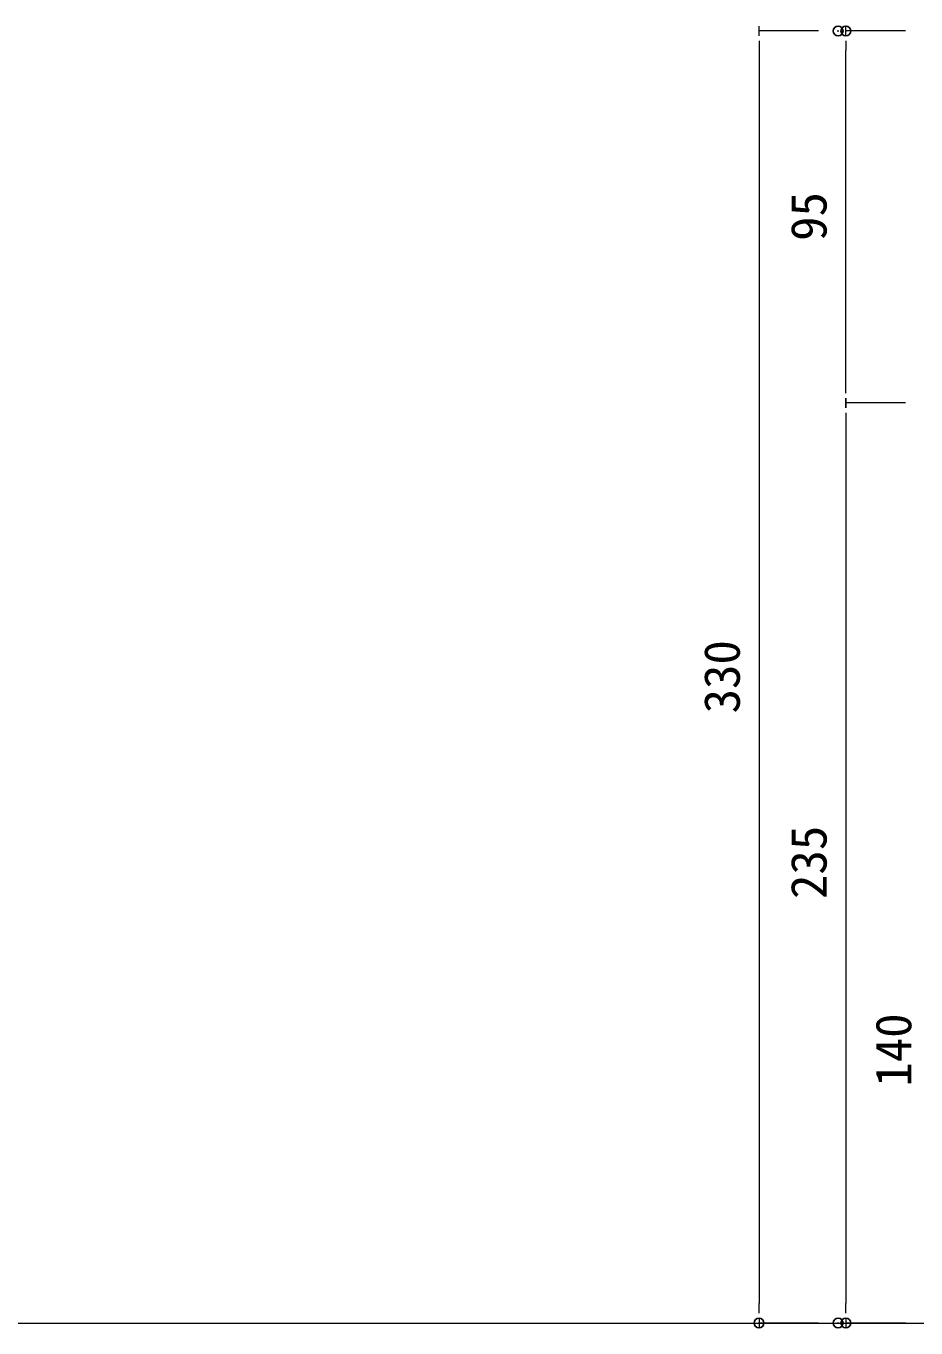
# Model space of a CAD drawing. Units: millimetres, scale not verified. Extents: x -849 to 851, y -136 to 149.
# Drawn here: x -3.9 to 41.6, y -62.6 to 3.9 of the extents above; entities that cross this region are included whole.
import ezdxf
from ezdxf.enums import TextEntityAlignment as Align

# ---------------------------------------------------------------- set-up
doc = ezdxf.new("R2010")
doc.units = ezdxf.units.MM
doc.header["$PDMODE"] = 32
doc.header["$PDSIZE"] = 0.5
for name, color, linetype, lineweight in [('0-1_A10_通り芯寸法', 1, 'Continuous', 9), ('0-2_外形線2', 2, 'Continuous', 9), ('0-5_0', 2, 'Continuous', 9), ('0-7_寸法', 7, 'Continuous', 9)]:
    doc.layers.add(name, color=color, linetype=linetype, lineweight=lineweight)
doc.layers.add('0-4_DEFPOINTS', color=7, linetype='Continuous')
doc.styles.add('ＭＳ ゴシック', font='')
doc.styles.get('ＭＳ ゴシック').set_extended_font_data('MS Gothic')

# ---------------------------------------------------------------- blocks, each defined once
blk = doc.blocks.new('_DOT')
at = {"layer": '0-5_0', "color": 7}
for p, q in [((-2.5, 0), (-5, 0)), ((-1.25, 0), (1.25, 0))]:
    blk.add_line(p, q, dxfattribs=at)

msp = doc.modelspace()

# ---------------------------------------------------------------- linework, layer by layer
at = {"layer": '0-1_A10_通り芯寸法'}
for p, q in [((36.584, 3.626), (33.542, 3.626)), ((41.019, 3.626), (37.977, 3.626)), ((33.542, 2.626), (33.542, -61.374)), ((37.977, -14.374), (37.977, 2.626)), ((41.019, -15.374), (37.977, -15.374)), ((41.019, -15.374), (37.977, -15.374)), ((37.977, -16.374), (37.977, -61.374)), ((36.584, -62.374), (33.542, -62.374)), ((41.019, -62.374), (37.977, -62.374))]:
    msp.add_line(p, q, dxfattribs=at)
at = {"layer": '0-2_外形線2'}
msp.add_line((-148.531, -62.374), (121.469, -62.374), dxfattribs=at)
at = {"layer": '0-4_DEFPOINTS'}
for p in [(37.584, 3.626), (37.977, 3.626), (33.542, -62.374), (37.584, -62.374), (37.977, -62.374)]:
    msp.add_point(p, dxfattribs=at)

# ---------------------------------------------------------------- block references
at = {"layer": '0-1_A10_通り芯寸法', "xscale": 0.1999878, "yscale": 0.1999878}
for p, rotation in [((33.542, 3.626), 90), ((37.977, 3.626), 90), ((37.977, -15.374), 270), ((37.977, -15.374), 90), ((33.542, -62.374), 270), ((37.977, -62.374), 270)]:
    msp.add_blockref('_DOT', p, dxfattribs=dict(at, rotation=rotation))

# ---------------------------------------------------------------- texts
at = {"layer": '0-1_A10_通り芯寸法', "style": 'ＭＳ ゴシック'}
for s, p in [('95', (37.544, -7.099)), ('330', (33.109, -31.232)), ('235', (37.544, -40.712))]:
    msp.add_text(s, height=1.833, rotation=90, dxfattribs=at).set_placement(p, align=Align.BOTTOM_LEFT)
at = {"layer": '0-7_寸法', "style": 'ＭＳ ゴシック'}
msp.add_text('140', height=1.833, rotation=90, dxfattribs=at).set_placement((41.871, -50.299), align=Align.BOTTOM_LEFT)

doc.saveas('drawing.dxf')
